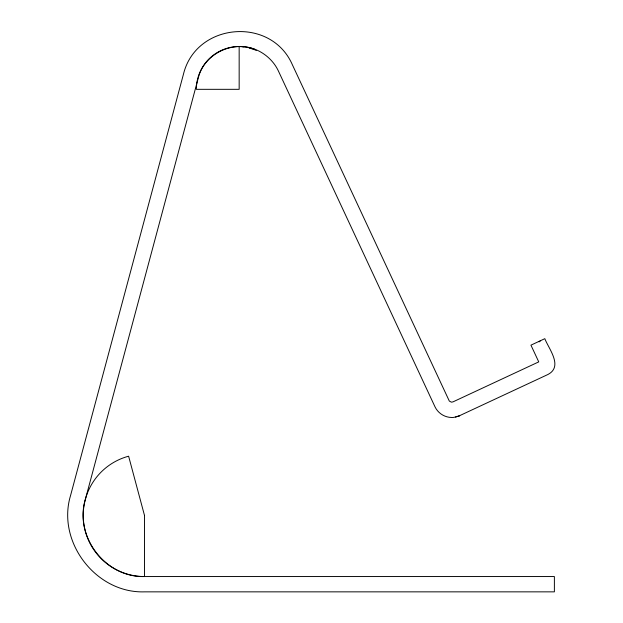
<?xml version="1.0" encoding="UTF-8"?>
<svg xmlns="http://www.w3.org/2000/svg" width="623" height="623" viewBox="0 0 623 623"><rect width="100%" height="100%" fill="white"/><g stroke="black" fill="none" stroke-linecap="round" stroke-linejoin="round"><path stroke-width="0.93" d="M242.402 46.709C257.33 47.044 272.095 57.285 278.458 71.123L435.025 406.874C437.992 413.127 444.51 417.34 451.434 417.472C453.334 418.282 466.284 413.392 455.53 417.067M539.144 341.887L540.53 340.68M459.346 415.798L547.991 374.462C563.371 366.379 548.699 348.779 544.814 338.678L530.944 345.15L538.747 361.885L452.96 401.89L451.395 402.162L449.323 401.08L292.327 64.66C271.028 16.003 195.98 22.568 183.458 74.184L70.555 495.534C56.475 541.917 96.012 593.439 144.466 591.85L554.384 591.85L554.384 576.548L144.466 576.548C105.7 577.778 74.114 536.613 85.335 499.49L198.239 78.14C203.892 53.975 232.737 39.989 255.103 49.606L249.932 47.901M239.162 46.515L239.162 89.323L196.346 89.323A42.808 42.808 0 0 1 239.162 46.515L243.881 46.795M248.53 47.636L252.401 49.015M253.88 49.404L256.255 50.455M144.466 515.338L128.618 456.207A61.21 61.21 0 0 0 144.466 576.548L144.466 515.338"/></g></svg>
